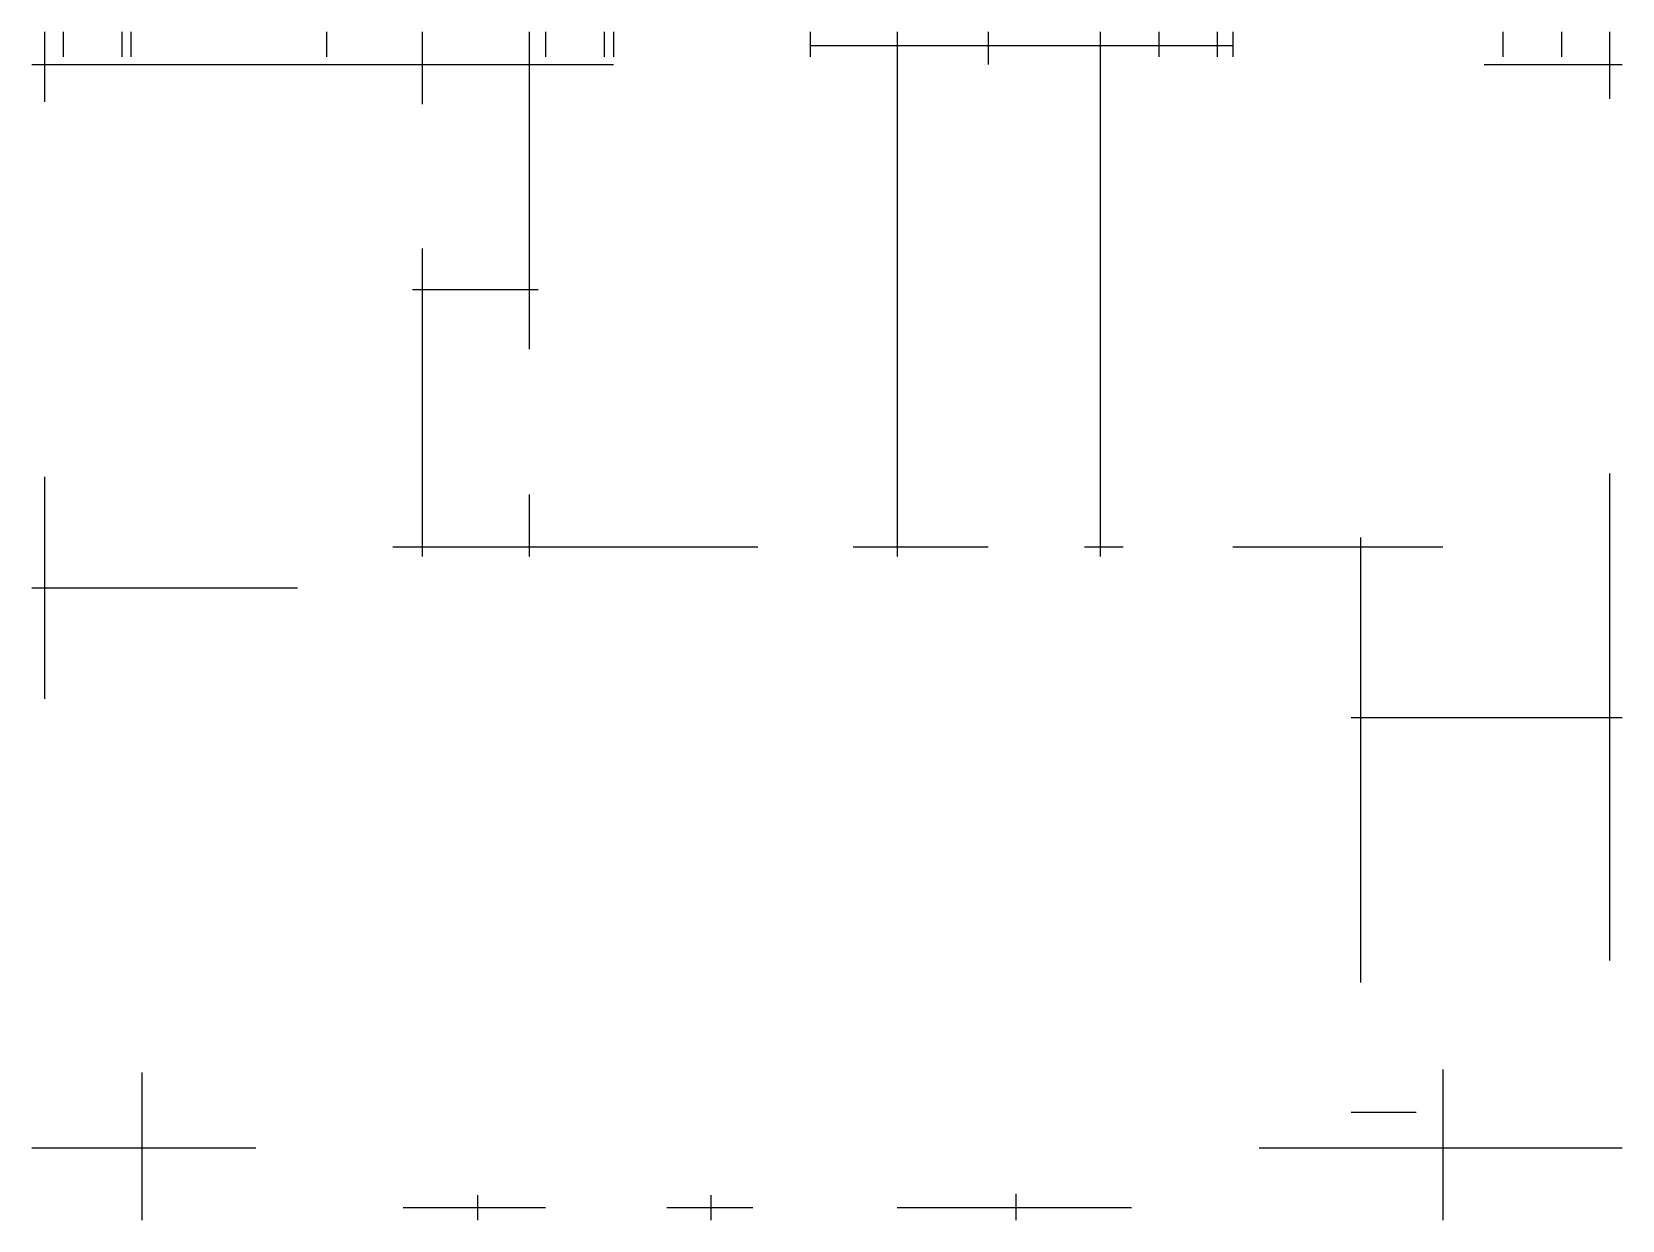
# Model space of a CAD drawing. Header units: millimetres. Extents: x 22 to 174, y 73 to 186.
import ezdxf

# ---------------------------------------------------------------- set-up
doc = ezdxf.new("R2010")
doc.units = ezdxf.units.MM
doc.layers.add('WALL', color=7, linetype='Continuous')

msp = doc.modelspace()

# ---------------------------------------------------------------- linework, layer by layer
at = {"layer": 'WALL'}
for p, q in [((22.9, 186.4), (22.9, 179.7)), ((24.7, 186.4), (24.7, 184)), ((30.3, 186.4), (30.3, 184)), ((31.15, 186.4), (31.15, 184)), ((49.85, 186.4), (49.85, 184)), ((59, 186.4), (59, 179.5)), ((69.24, 186.4), (69.24, 156.1)), ((70.8, 186.4), (70.8, 184)), ((76.4, 186.4), (76.4, 184)), ((77.3, 186.4), (77.3, 184)), ((96.1, 186.4), (96.1, 184)), ((104.4, 186.4), (104.4, 136.3)), ((113.1, 186.4), (113.1, 183.28)), ((123.8, 186.4), (123.8, 136.3)), ((129.4, 186.4), (129.4, 184)), ((135, 186.4), (135, 184)), ((136.5, 186.4), (136.5, 184)), ((162.3, 186.4), (162.3, 184)), ((167.9, 186.4), (167.9, 184)), ((172.49, 186.4), (172.49, 180)), ((96.1, 185.1), (136.5, 185.1)), ((21.7, 183.28), (77.3, 183.28)), ((160.5, 183.28), (173.7, 183.28)), ((59, 165.7), (59, 136.3)), ((58.1, 161.8), (70.1, 161.8)), ((22.9, 143.9), (22.9, 122.7)), ((172.49, 144.2), (172.49, 97.7)), ((69.24, 142.2), (69.24, 136.3)), ((56.2, 137.2), (91.1, 137.2)), ((100.2, 137.2), (113.1, 137.2)), ((122.3, 137.2), (126, 137.2)), ((136.5, 137.2), (156.55, 137.2)), ((148.7, 138.1), (148.7, 95.6)), ((21.7, 133.3), (47.1, 133.3)), ((147.8, 120.9), (173.7, 120.9)), ((32.2, 87), (32.2, 72.9)), ((156.55, 87.3), (156.55, 72.9)), ((147.8, 83.2), (154, 83.2)), ((21.7, 79.81), (43.1, 79.81)), ((139, 79.81), (173.7, 79.81)), ((64.3, 75.3), (64.3, 72.9)), ((86.6, 75.3), (86.6, 72.9)), ((115.75, 75.4), (115.75, 72.9)), ((57.2, 74.1), (70.8, 74.1)), ((82.4, 74.1), (90.6, 74.1)), ((104.4, 74.1), (126.8, 74.1))]:
    msp.add_line(p, q, dxfattribs=at)

doc.saveas('drawing.dxf')
